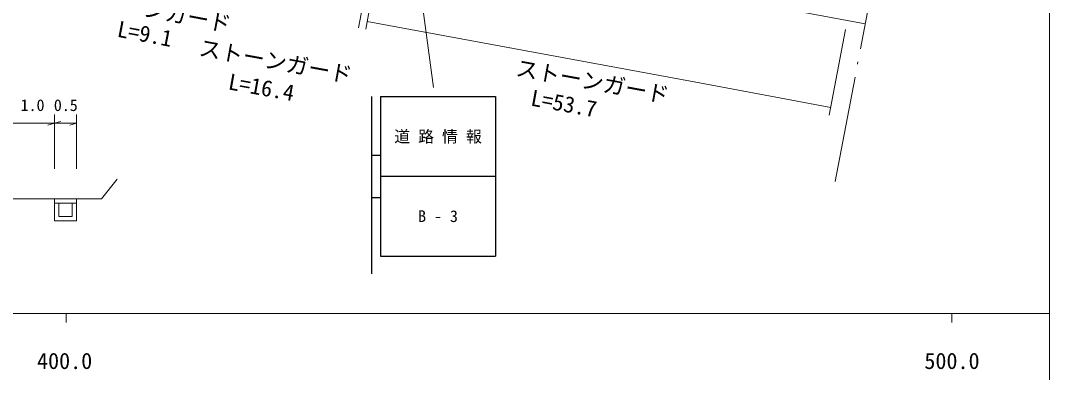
# Model space of a CAD drawing. Units: millimetres, scale not verified. Extents: x 40000 to 680000, y 20000 to 380000.
# Drawn here: x 462873 to 579000, y 198357 to 238093 of the extents above; entities that cross this region are included whole.
import ezdxf
from ezdxf.enums import TextEntityAlignment as Align

# ---------------------------------------------------------------- set-up
doc = ezdxf.new("R2010")
doc.units = ezdxf.units.MM
doc.header["$LTSCALE"] = 1000
doc.linetypes.add('LONG_DASHED_DOTTED', pattern=[15.25, 12, -1.5, 0.25, -1.5])
for name, color, linetype, lineweight in [('M-BGD', 7, 'Continuous', 13), ('M-BMK-LINE', 2, 'LONG_DASHED_DOTTED', 13), ('M-STR-HTXT', 7, 'Continuous', 13), ('M-STR-STRC', 7, 'Continuous', 25), ('M-TTL-BAND', 7, 'Continuous', 25)]:
    doc.layers.add(name, color=color, linetype=linetype, lineweight=lineweight)
doc.styles.add('ＭＳ ゴシック', font='')
doc.styles.get('ＭＳ ゴシック').set_extended_font_data('MS Gothic')

msp = doc.modelspace()

# ---------------------------------------------------------------- linework, layer by layer
at = {"layer": 'M-BGD'}
for p, q in [((502737, 280865), (509465, 230534)), ((461684, 226488), (466684, 226488)), ((466684, 226488), (465934, 226278)), ((466684, 227488), (466684, 221357)), ((466684, 226488), (467434, 226698)), ((466684, 226488), (469184, 226488)), ((469184, 226488), (468434, 226278)), ((469184, 227488), (469184, 221357)), ((472004, 217966), (473782, 220189)), ((454504, 217966), (466684, 217966)), ((466684, 217966), (466684, 215466)), ((469184, 217966), (466684, 217966)), ((469184, 217466), (466684, 217466)), ((467184, 215966), (467184, 217466)), ((468684, 217466), (468684, 215966)), ((469184, 215466), (469184, 217966)), ((469184, 217966), (472004, 217966)), ((466684, 215466), (469184, 215466)), ((468684, 215966), (467184, 215966))]:
    msp.add_line(p, q, dxfattribs=at)
at = {"layer": 'M-BMK-LINE'}
msp.add_line((554803, 219912), (565630, 276530), dxfattribs=at)
at = {"layer": 'M-STR-HTXT'}
for p, q in [((501015, 237266), (502844, 247130)), ((501826, 237115), (503635, 246872)), ((558210, 237733), (540726, 240988)), ((501826, 237115), (501826, 237116)), ((501990, 238000), (538899, 231156)), ((554145, 227402), (555999, 237096)), ((554314, 228286), (538899, 231156)), ((554150, 227401), (554145, 227402))]:
    msp.add_line(p, q, dxfattribs=at)
at = {"layer": 'M-STR-STRC'}
for p, q in [((502490, 229505), (502490, 209505)), ((503490, 229505), (516490, 229505)), ((503490, 229505), (503490, 211505)), ((516490, 229505), (516490, 211505)), ((502490, 222880), (503490, 222880)), ((503490, 220505), (516490, 220505)), ((502490, 218130), (503490, 218130)), ((503490, 211505), (516490, 211505))]:
    msp.add_line(p, q, dxfattribs=at)
at = {"layer": 'M-TTL-BAND', "lineweight": 13}
for p, q in [((579000, 20000), (579000, 370000)), ((40000, 205000), (579000, 205000)), ((468000, 205000), (468000, 204000)), ((568000, 205000), (568000, 204000))]:
    msp.add_line(p, q, dxfattribs=at)

# ---------------------------------------------------------------- texts
at = {"layer": 'M-BGD', "style": 'ＭＳ ゴシック'}
for s, p in [('1.0', (462879, 227482)), ('0.5', (466629, 227482))]:
    msp.add_text(s, height=1320, dxfattribs=at).set_placement(p, align=Align.BOTTOM_LEFT)
at = {"layer": 'M-STR-HTXT', "style": 'ＭＳ ゴシック'}
for s, rotation, p in [('ストーンガード', 349.2, (469138, 239488)), ('L=9.1', 349.2, (473575, 235741)), ('ストーンガード', 349.6, (482795, 233634)), ('ストーンガード', 349.6, (518569, 231359)), ('L=16.4', 349.6, (486120, 229797)), ('L=53.7', 349.6, (520261, 227965))]:
    msp.add_text(s, height=1833, rotation=rotation, dxfattribs=at).set_placement(p, align=Align.BOTTOM_LEFT)
at = {"layer": 'M-STR-STRC', "style": 'ＭＳ ゴシック'}
for s, p in [('道 路 情 報', (509990, 225005)), ('B - 3', (509990, 216005))]:
    msp.add_text(s, height=1320, dxfattribs=at).set_placement(p, align=Align.MIDDLE_CENTER)
at = {"layer": 'M-TTL-BAND', "style": 'ＭＳ ゴシック'}
for s, p in [('400.0', (467844, 198195)), ('500.0', (568000, 198195))]:
    msp.add_text(s, height=1833, dxfattribs=at).set_placement(p, align=Align.BOTTOM_CENTER)

doc.saveas('drawing.dxf')
